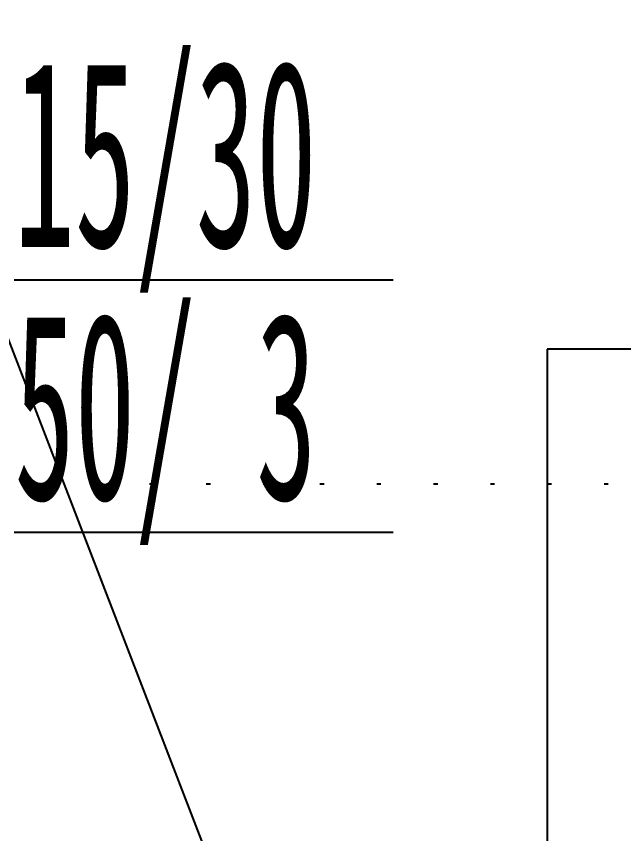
# Model space of a CAD drawing. Header units: millimetres. Extents: x -1499 to 6658, y -12483 to -6008.
# Drawn here: x 2141.55 to 2155.97, y -10885.37 to -10865.95 of the extents above; entities that cross this region are included whole.
import ezdxf

# ---------------------------------------------------------------- set-up
doc = ezdxf.new("R2010")
doc.units = ezdxf.units.MM
doc.linetypes.add('A-DOTLN01H', pattern=[0.125, 0, -0.125])
for name, color, linetype in [('CR-GRID', 56, 'A-DOTLN01H'), ('CR-LEAL', 1, 'Continuous'), ('CS-DIML', 1, 'Continuous'), ('Layer', 7, 'Continuous'), ('종단지반선', 3, 'Continuous')]:
    doc.layers.add(name, color=color, linetype=linetype)
doc.styles.add('굴림체', font='굴림체')

# ---------------------------------------------------------------- blocks, each defined once
blk = doc.blocks.new('TB-15')
at = {"layer": 'Layer'}
for points in [[(1, -1), (4, -1)], [(1, -2), (4, -2)]]:
    blk.add_lwpolyline(points, dxfattribs=at)
at = {"layer": 'Layer', "style": '굴림체'}
for s, p in [('15/30', (1, -0.8704)), ('50/ 3', (1, -1.8704))]:
    blk.add_text(s, height=0.74074, dxfattribs=at).set_placement(p)

msp = doc.modelspace()

# ---------------------------------------------------------------- linework, layer by layer
at = {"layer": 'CR-GRID', "linetype": 'A-DOTLN01H', "ltscale": 10}
msp.add_line((696.157, -10877.058), (2236.157, -10877.058), dxfattribs=at)
at = {"layer": 'CR-LEAL'}
msp.add_line((2154.157, -10873.856), (2154.157, -10912.391), dxfattribs=at)
at = {"layer": 'CS-DIML'}
msp.add_line((2186.956, -10873.857), (2154.157, -10873.856), dxfattribs=at)
at = {"layer": '종단지반선', "flags": 128}
msp.add_lwpolyline([(2276.157, -10939.65), (2256.157, -10954.968), (2236.157, -10961.436), (2216.157, -10998.156), (2213.357, -10998.738), (2196.157, -10949.568), (2188.657, -10942.578), (2186.357, -10942.578), (2177.457, -10973.358), (2176.957, -10973.358), (2176.157, -10969.842), (2156.157, -10912.014), (2136.157, -10860.138), (2116.157, -10769.088), (2096.157, -10711.77), (2076.157, -10700.49), (2056.157, -10725.444), (2044.257, -10772.358), (2042.757, -10773.228), (2036.157, -10760.694), (2016.157, -10733.118), (1996.157, -10661.898), (1976.157, -10616.346)], dxfattribs=at)

# ---------------------------------------------------------------- block references
at = {"xscale": 3, "yscale": 6, "zscale": 3}
msp.add_blockref('TB-15', (2138.497, -10866.207), dxfattribs=at)

doc.saveas('drawing.dxf')
